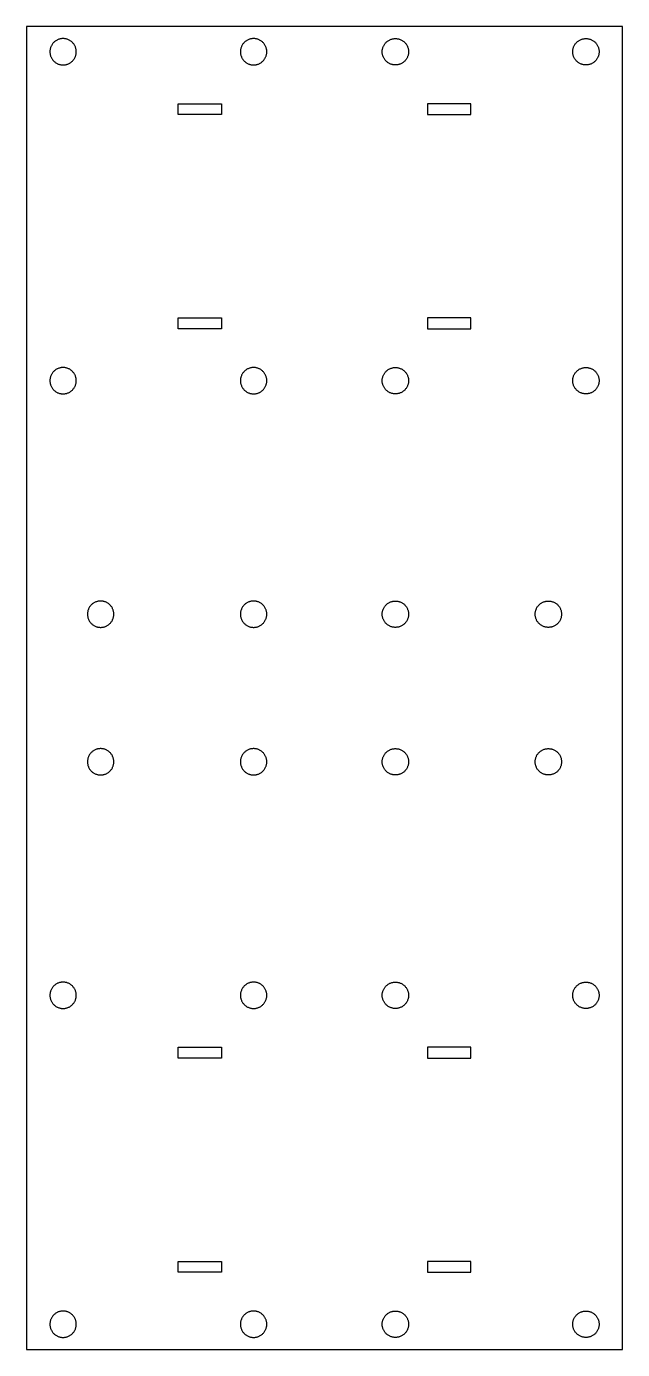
# Model space of a CAD drawing. Header units: millimetres. Extents: x 33 to 146, y -215 to 36.
import ezdxf

# ---------------------------------------------------------------- set-up
doc = ezdxf.new("R2010")
doc.units = ezdxf.units.MM
doc.header["$MEASUREMENT"] = 0
doc.layers.add('Default', color=18, linetype='Continuous', true_color=0x000000)

msp = doc.modelspace()

# ---------------------------------------------------------------- linework, layer by layer
at = {"layer": 'Default'}
msp.add_lwpolyline([(33, -215), (146, -215), (146, 36), (33, 36)], close=True, dxfattribs=at)
for points in [[(42.44, 31.2, 26), (42.44, 28.7, 26), (39.94, 28.7, 26), (37.44, 28.7, 26), (37.44, 31.2, 26), (37.44, 33.7, 26), (39.94, 33.7, 26), (42.44, 33.7, 26), (42.44, 31.2, 26)], [(73.56, 31.2, 26), (73.56, 33.7, 26), (76.06, 33.7, 26), (78.56, 33.7, 26), (78.56, 31.2, 26), (78.56, 28.7, 26), (76.06, 28.7, 26), (73.56, 28.7, 26), (73.56, 31.2, 26)], [(105.44, 31.2, 26), (105.44, 33.7, 26), (102.94, 33.7, 26), (100.44, 33.7, 26), (100.44, 31.2, 26), (100.44, 28.7, 26), (102.94, 28.7, 26), (105.44, 28.7, 26), (105.44, 31.2, 26)], [(136.56, 31.2, 26), (136.56, 28.7, 26), (139.06, 28.7, 26), (141.56, 28.7, 26), (141.56, 31.2, 26), (141.56, 33.7, 26), (139.06, 33.7, 26), (136.56, 33.7, 26), (136.56, 31.2, 26)], [(42.44, -31.2, 26), (42.44, -33.7, 26), (39.94, -33.7, 26), (37.44, -33.7, 26), (37.44, -31.2, 26), (37.44, -28.7, 26), (39.94, -28.7, 26), (42.44, -28.7, 26), (42.44, -31.2, 26)], [(73.56, -31.2, 26), (73.56, -28.7, 26), (76.06, -28.7, 26), (78.56, -28.7, 26), (78.56, -31.2, 26), (78.56, -33.7, 26), (76.06, -33.7, 26), (73.56, -33.7, 26), (73.56, -31.2, 26)], [(105.44, -31.2, 26), (105.44, -28.7, 26), (102.94, -28.7, 26), (100.44, -28.7, 26), (100.44, -31.2, 26), (100.44, -33.7, 26), (102.94, -33.7, 26), (105.44, -33.7, 26), (105.44, -31.2, 26)], [(136.56, -31.2, 26), (136.56, -33.7, 26), (139.06, -33.7, 26), (141.56, -33.7, 26), (141.56, -31.2, 26), (141.56, -28.7, 26), (139.06, -28.7, 26), (136.56, -28.7, 26), (136.56, -31.2, 26)], [(44.56, -75.5, 26), (44.56, -73, 26), (47.06, -73, 26), (49.56, -73, 26), (49.56, -75.5, 26), (49.56, -78, 26), (47.06, -78, 26), (44.56, -78, 26), (44.56, -75.5, 26)], [(73.56, -75.5, 26), (73.56, -73, 26), (76.06, -73, 26), (78.56, -73, 26), (78.56, -75.5, 26), (78.56, -78, 26), (76.06, -78, 26), (73.56, -78, 26), (73.56, -75.5, 26)], [(105.44, -75.5, 26), (105.44, -73, 26), (102.94, -73, 26), (100.44, -73, 26), (100.44, -75.5, 26), (100.44, -78, 26), (102.94, -78, 26), (105.44, -78, 26), (105.44, -75.5, 26)], [(134.44, -75.5, 26), (134.44, -73, 26), (131.94, -73, 26), (129.44, -73, 26), (129.44, -75.5, 26), (129.44, -78, 26), (131.94, -78, 26), (134.44, -78, 26), (134.44, -75.5, 26)], [(44.56, -103.5, 26), (44.56, -101, 26), (47.06, -101, 26), (49.56, -101, 26), (49.56, -103.5, 26), (49.56, -106, 26), (47.06, -106, 26), (44.56, -106, 26), (44.56, -103.5, 26)], [(73.56, -103.5, 26), (73.56, -101, 26), (76.06, -101, 26), (78.56, -101, 26), (78.56, -103.5, 26), (78.56, -106, 26), (76.06, -106, 26), (73.56, -106, 26), (73.56, -103.5, 26)], [(105.44, -103.5, 26), (105.44, -101, 26), (102.94, -101, 26), (100.44, -101, 26), (100.44, -103.5, 26), (100.44, -106, 26), (102.94, -106, 26), (105.44, -106, 26), (105.44, -103.5, 26)], [(134.44, -103.5, 26), (134.44, -101, 26), (131.94, -101, 26), (129.44, -101, 26), (129.44, -103.5, 26), (129.44, -106, 26), (131.94, -106, 26), (134.44, -106, 26), (134.44, -103.5, 26)], [(42.44, -147.8, 26), (42.44, -150.3, 26), (39.94, -150.3, 26), (37.44, -150.3, 26), (37.44, -147.8, 26), (37.44, -145.3, 26), (39.94, -145.3, 26), (42.44, -145.3, 26), (42.44, -147.8, 26)], [(73.56, -147.8, 26), (73.56, -145.3, 26), (76.06, -145.3, 26), (78.56, -145.3, 26), (78.56, -147.8, 26), (78.56, -150.3, 26), (76.06, -150.3, 26), (73.56, -150.3, 26), (73.56, -147.8, 26)], [(105.44, -147.8, 26), (105.44, -145.3, 26), (102.94, -145.3, 26), (100.44, -145.3, 26), (100.44, -147.8, 26), (100.44, -150.3, 26), (102.94, -150.3, 26), (105.44, -150.3, 26), (105.44, -147.8, 26)], [(136.56, -147.8, 26), (136.56, -150.3, 26), (139.06, -150.3, 26), (141.56, -150.3, 26), (141.56, -147.8, 26), (141.56, -145.3, 26), (139.06, -145.3, 26), (136.56, -145.3, 26), (136.56, -147.8, 26)], [(42.44, -210.2, 26), (42.44, -212.7, 26), (39.94, -212.7, 26), (37.44, -212.7, 26), (37.44, -210.2, 26), (37.44, -207.7, 26), (39.94, -207.7, 26), (42.44, -207.7, 26), (42.44, -210.2, 26)], [(73.56, -210.2, 26), (73.56, -207.7, 26), (76.06, -207.7, 26), (78.56, -207.7, 26), (78.56, -210.2, 26), (78.56, -212.7, 26), (76.06, -212.7, 26), (73.56, -212.7, 26), (73.56, -210.2, 26)], [(105.44, -210.2, 26), (105.44, -207.7, 26), (102.94, -207.7, 26), (100.44, -207.7, 26), (100.44, -210.2, 26), (100.44, -212.7, 26), (102.94, -212.7, 26), (105.44, -212.7, 26), (105.44, -210.2, 26)], [(136.56, -210.2, 26), (136.56, -212.7, 26), (139.06, -212.7, 26), (141.56, -212.7, 26), (141.56, -210.2, 26), (141.56, -207.7, 26), (139.06, -207.7, 26), (136.56, -207.7, 26), (136.56, -210.2, 26)]]:
    msp.add_rational_spline(points, [1, 0.707106781187, 1, 0.707106781187, 1, 0.707106781187, 1, 0.707106781187, 1], degree=2, knots=[0, 0, 0, 3.926991, 3.926991, 7.853982, 7.853982, 11.780972, 11.780972, 15.707963, 15.707963, 15.707963], dxfattribs=at)
for points in [[(61.75, 19.29, 26), (61.75, 20.32, 26), (61.75, 21.34, 26)], [(61.75, 21.34, 26), (65.87, 21.34, 26), (70, 21.34, 26)], [(70, 21.34, 26), (70, 20.32, 26), (70, 19.29, 26)], [(109, 21.34, 26), (109, 20.32, 26), (109, 19.29, 26)], [(117.25, 21.34, 26), (113.13, 21.34, 26), (109, 21.34, 26)], [(117.25, 19.29, 26), (117.25, 20.32, 26), (117.25, 21.34, 26)], [(70, 19.29, 26), (65.87, 19.29, 26), (61.75, 19.29, 26)], [(109, 19.29, 26), (113.13, 19.29, 26), (117.25, 19.29, 26)], [(61.75, -21.34, 26), (61.75, -20.32, 26), (61.75, -19.29, 26)], [(61.75, -19.29, 26), (65.87, -19.29, 26), (70, -19.29, 26)], [(70, -19.29, 26), (70, -20.32, 26), (70, -21.34, 26)], [(117.25, -19.29, 26), (113.13, -19.29, 26), (109, -19.29, 26)], [(109, -19.29, 26), (109, -20.32, 26), (109, -21.34, 26)], [(117.25, -21.34, 26), (117.25, -20.32, 26), (117.25, -19.29, 26)], [(70, -21.34, 26), (65.87, -21.34, 26), (61.75, -21.34, 26)], [(109, -21.34, 26), (113.13, -21.34, 26), (117.25, -21.34, 26)], [(61.75, -159.71, 26), (61.75, -158.68, 26), (61.75, -157.66, 26)], [(61.75, -157.66, 26), (65.87, -157.66, 26), (70, -157.66, 26)], [(70, -157.66, 26), (70, -158.68, 26), (70, -159.71, 26)], [(109, -157.66, 26), (109, -158.68, 26), (109, -159.71, 26)], [(117.25, -157.66, 26), (113.13, -157.66, 26), (109, -157.66, 26)], [(117.25, -159.71, 26), (117.25, -158.68, 26), (117.25, -157.66, 26)], [(70, -159.71, 26), (65.87, -159.71, 26), (61.75, -159.71, 26)], [(109, -159.71, 26), (113.13, -159.71, 26), (117.25, -159.71, 26)], [(61.75, -200.34, 26), (61.75, -199.32, 26), (61.75, -198.29, 26)], [(61.75, -198.29, 26), (65.87, -198.29, 26), (70, -198.29, 26)], [(70, -200.34, 26), (65.87, -200.34, 26), (61.75, -200.34, 26)], [(70, -198.29, 26), (70, -199.32, 26), (70, -200.34, 26)], [(109, -198.29, 26), (109, -199.32, 26), (109, -200.34, 26)], [(117.25, -198.29, 26), (113.13, -198.29, 26), (109, -198.29, 26)], [(109, -200.34, 26), (113.13, -200.34, 26), (117.25, -200.34, 26)], [(117.25, -200.34, 26), (117.25, -199.32, 26), (117.25, -198.29, 26)]]:
    msp.add_open_spline(points, degree=2, dxfattribs=at)

doc.saveas('drawing.dxf')
